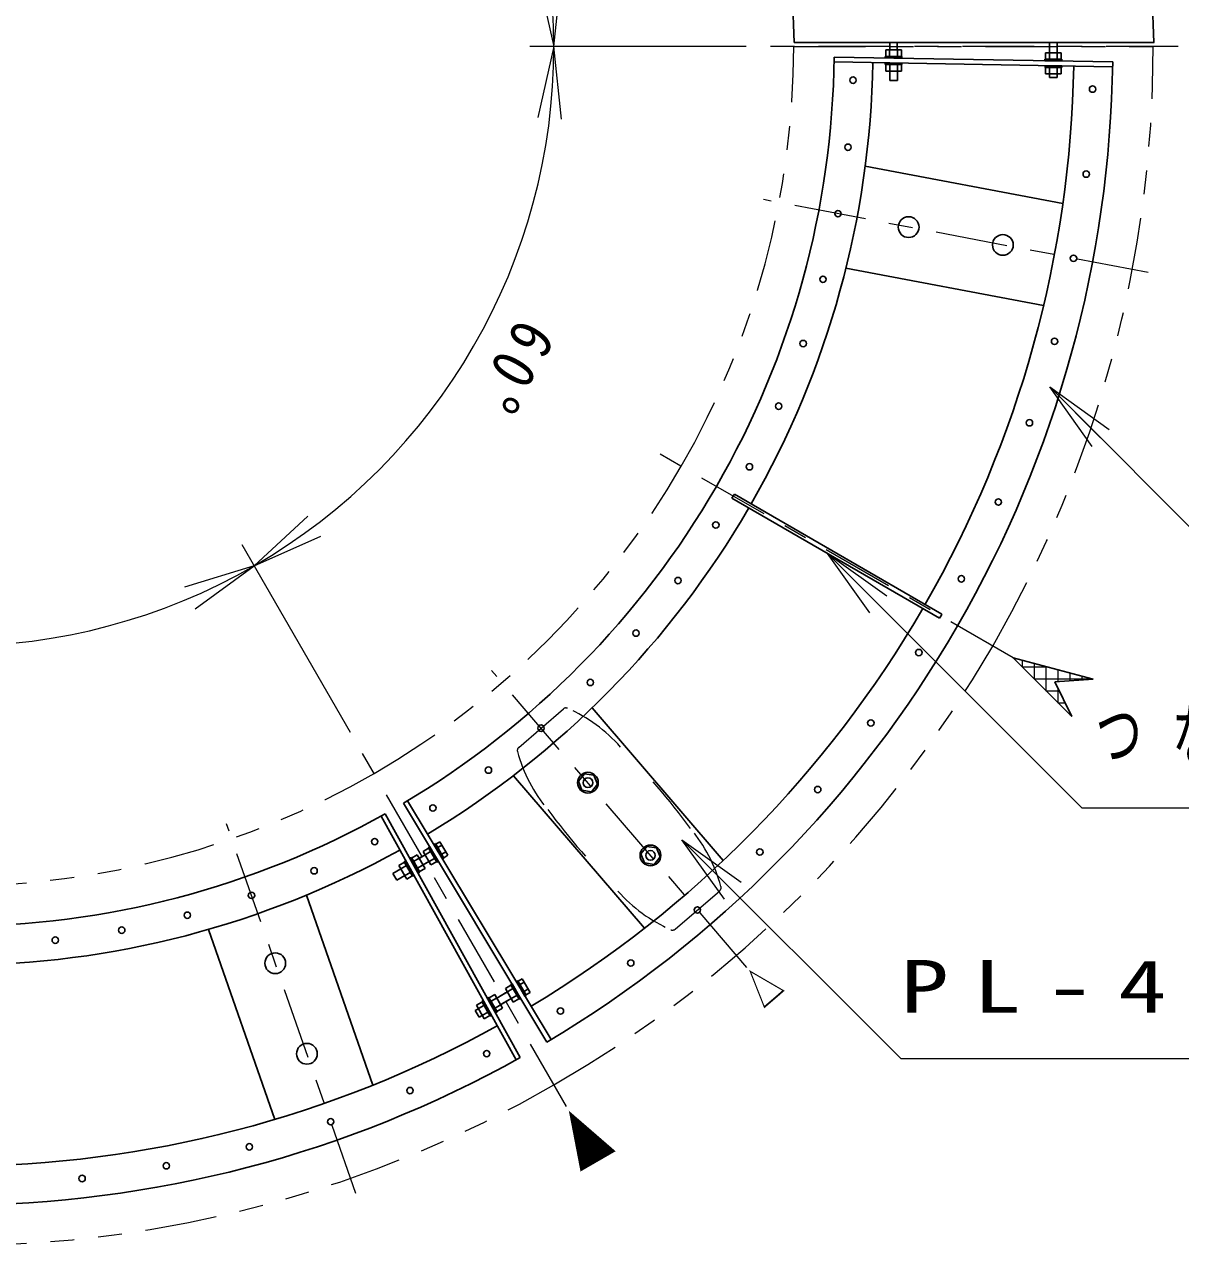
# Model space of a CAD drawing. Units: millimetres on the paper, scale 1:20. Extents: x -365 to 0, y -26 to 257.
# Drawn here: x -264.3 to -216.1, y 116.1 to 167 of the extents above; entities that cross this region are included whole.
import ezdxf
from ezdxf.enums import TextEntityAlignment as Align

# ---------------------------------------------------------------- set-up
doc = ezdxf.new("R2010")
doc.units = ezdxf.units.MM
for name, pattern in [('USER1', [4.5, 2.5, -2]), ('USER2', [6, 3, -1, 1, -1]), ('USER3', [8, 3, -1, 1, -1, 1, -1])]:
    doc.linetypes.add(name, pattern=pattern)
doc.layers.add('LY_1', color=7, linetype='Continuous', lineweight=25)
doc.styles.add('ＭＳ ゴシック', font='')
doc.styles.get('ＭＳ ゴシック').set_extended_font_data('MS Gothic')

# ---------------------------------------------------------------- blocks, each defined once
blk = doc.blocks.new('open_arrow')
at = {"color": 0, "linetype": 'Continuous', "lineweight": -2}
blk.add_lwpolyline([(7.5, 1.25), (0, 0), (7.5, -1.25)], dxfattribs=at)

msp = doc.modelspace()

# ---------------------------------------------------------------- linework, layer by layer
at = {"layer": 'LY_1'}
for p, q in [((-217.163, 166.293), (-217.29, 169.691)), ((-232.173, 166.293), (-232.258, 168.569)), ((-217.162, 166.293), (-232.173, 166.293)), ((-228.186, 165.981), (-228.186, 166.297)), ((-227.869, 165.981), (-227.869, 166.297)), ((-221.52, 165.865), (-221.52, 166.295)), ((-221.203, 165.865), (-221.203, 166.295)), ((-230.504, 165.683), (-218.885, 165.481)), ((-228.377, 165.648), (-228.377, 165.714)), ((-228.377, 165.714), (-227.677, 165.714)), ((-228.377, 165.648), (-227.677, 165.648)), ((-228.354, 165.714), (-228.354, 165.981)), ((-228.354, 165.981), (-227.701, 165.981)), ((-228.191, 165.714), (-228.191, 165.981)), ((-227.864, 165.714), (-227.864, 165.981)), ((-227.701, 165.714), (-227.701, 165.981)), ((-227.677, 165.648), (-227.677, 165.714)), ((-221.712, 165.598), (-221.012, 165.598)), ((-221.712, 165.532), (-221.712, 165.598)), ((-221.712, 165.532), (-221.012, 165.532)), ((-221.688, 165.865), (-221.035, 165.865)), ((-221.688, 165.598), (-221.688, 165.865)), ((-221.525, 165.598), (-221.525, 165.865)), ((-221.198, 165.598), (-221.198, 165.865)), ((-221.035, 165.598), (-221.035, 165.865)), ((-221.012, 165.532), (-221.012, 165.598)), ((-230.507, 165.483), (-218.888, 165.281)), ((-228.374, 165.434), (-227.674, 165.434)), ((-228.374, 165.367), (-228.374, 165.434)), ((-228.374, 165.367), (-227.674, 165.367)), ((-228.351, 165.101), (-228.351, 165.367)), ((-228.351, 165.101), (-227.697, 165.101)), ((-228.187, 165.101), (-228.187, 165.367)), ((-228.183, 164.711), (-228.183, 165.101)), ((-227.865, 164.711), (-227.865, 165.101)), ((-227.861, 165.101), (-227.861, 165.367)), ((-227.697, 165.101), (-227.697, 165.367)), ((-227.674, 165.367), (-227.674, 165.434)), ((-221.708, 165.251), (-221.708, 165.318)), ((-221.708, 165.318), (-221.008, 165.318)), ((-221.708, 165.251), (-221.008, 165.251)), ((-221.685, 164.985), (-221.685, 165.251)), ((-221.522, 164.985), (-221.522, 165.251)), ((-221.195, 164.985), (-221.195, 165.251)), ((-221.032, 164.985), (-221.032, 165.251)), ((-221.008, 165.251), (-221.008, 165.318)), ((-228.183, 164.711), (-227.865, 164.711)), ((-221.685, 164.985), (-221.032, 164.985)), ((-221.517, 164.827), (-221.517, 164.985)), ((-221.517, 164.827), (-221.2, 164.827)), ((-221.2, 164.827), (-221.2, 164.985)), ((-220.962, 159.581), (-229.206, 161.141)), ((-221.767, 155.323), (-230.012, 156.883)), ((-226.105, 142.286), (-234.765, 147.286)), ((-226.005, 142.459), (-234.665, 147.459)), ((-223.036, 140.63), (-219.703, 139.736)), ((-223.036, 140.63), (-220.596, 138.189)), ((-219.703, 139.736), (-221.304, 139.63)), ((-220.596, 138.189), (-221.304, 139.63)), ((-235.126, 132.184), (-240.6, 138.544)), ((-238.411, 129.358), (-243.884, 135.718)), ((-240.921, 135.801), (-241.173, 135.485)), ((-241.025, 135.109), (-241.173, 135.485)), ((-240.521, 135.741), (-240.921, 135.801)), ((-240.374, 135.364), (-240.521, 135.741)), ((-240.626, 135.049), (-241.025, 135.109)), ((-240.374, 135.364), (-240.626, 135.049)), ((-248.467, 134.57), (-242.483, 124.609)), ((-248.295, 134.673), (-242.311, 124.712)), ((-249.402, 134.033), (-243.769, 123.87)), ((-249.228, 134.131), (-243.594, 123.968)), ((-247.117, 132.863), (-246.944, 132.963)), ((-246.944, 132.963), (-246.617, 132.398)), ((-248.126, 132.284), (-247.895, 132.418)), ((-247.895, 132.418), (-247.568, 131.852)), ((-247.563, 132.415), (-247.837, 132.257)), ((-247.811, 132.272), (-247.537, 132.43)), ((-247.417, 132.694), (-247.647, 132.561)), ((-247.647, 132.561), (-247.321, 131.995)), ((-247.335, 132.553), (-247.566, 132.419)), ((-247.37, 132.748), (-247.428, 132.714)), ((-247.428, 132.714), (-247.078, 132.108)), ((-247.37, 132.748), (-247.02, 132.141)), ((-247.186, 132.85), (-247.129, 132.884)), ((-247.186, 132.85), (-246.836, 132.244)), ((-247.129, 132.884), (-246.779, 132.277)), ((-247.035, 132.722), (-246.862, 132.822)), ((-246.872, 132.439), (-246.699, 132.539)), ((-246.79, 132.298), (-246.617, 132.398)), ((-238.312, 132.769), (-238.564, 132.453)), ((-238.416, 132.077), (-238.564, 132.453)), ((-237.912, 132.709), (-238.312, 132.769)), ((-237.765, 132.333), (-237.912, 132.709)), ((-248.656, 131.975), (-248.425, 132.108)), ((-248.656, 131.975), (-248.329, 131.409)), ((-248.574, 131.833), (-248.343, 131.967)), ((-248.437, 132.128), (-248.379, 132.162)), ((-248.437, 132.128), (-248.087, 131.522)), ((-248.379, 132.162), (-248.029, 131.555)), ((-248.195, 132.271), (-248.138, 132.305)), ((-248.195, 132.271), (-247.845, 131.665)), ((-248.138, 132.305), (-247.788, 131.698)), ((-248.044, 132.143), (-247.813, 132.276)), ((-247.881, 131.86), (-247.65, 131.993)), ((-247.405, 132.14), (-247.678, 131.982)), ((-247.652, 131.997), (-247.379, 132.155)), ((-247.172, 132.27), (-247.402, 132.136)), ((-247.09, 132.128), (-247.321, 131.995)), ((-247.02, 132.141), (-247.078, 132.108)), ((-246.836, 132.244), (-246.779, 132.277)), ((-238.017, 132.017), (-238.416, 132.077)), ((-237.765, 132.333), (-238.017, 132.017)), ((-248.909, 131.634), (-248.572, 131.829)), ((-248.909, 131.634), (-248.751, 131.36)), ((-248.751, 131.36), (-248.413, 131.555)), ((-248.411, 131.55), (-248.18, 131.684)), ((-248.329, 131.409), (-248.098, 131.542)), ((-248.087, 131.522), (-248.029, 131.555)), ((-247.845, 131.665), (-247.788, 131.698)), ((-247.799, 131.719), (-247.568, 131.852)), ((-249.742, 122.816), (-252.513, 130.736)), ((-253.832, 121.385), (-256.603, 129.305)), ((-243.983, 126.979), (-244.214, 126.846)), ((-244.214, 126.846), (-243.887, 126.28)), ((-243.901, 126.838), (-244.132, 126.705)), ((-243.937, 127.033), (-243.995, 127)), ((-243.995, 127), (-243.645, 126.393)), ((-243.937, 127.033), (-243.587, 126.427)), ((-243.753, 127.136), (-243.695, 127.169)), ((-243.753, 127.136), (-243.403, 126.529)), ((-243.695, 127.169), (-243.345, 126.563)), ((-243.683, 127.149), (-243.51, 127.249)), ((-243.602, 127.007), (-243.429, 127.107)), ((-243.51, 127.249), (-243.184, 126.683)), ((-243.438, 126.724), (-243.265, 126.824)), ((-245.204, 126.298), (-245.147, 126.331)), ((-245.204, 126.298), (-244.854, 125.691)), ((-245.147, 126.331), (-244.797, 125.725)), ((-244.963, 126.441), (-244.905, 126.474)), ((-244.963, 126.441), (-244.613, 125.834)), ((-244.905, 126.474), (-244.555, 125.868)), ((-244.894, 126.454), (-244.663, 126.587)), ((-244.812, 126.312), (-244.581, 126.446)), ((-244.663, 126.587), (-244.336, 126.021)), ((-244.579, 126.442), (-244.207, 126.656)), ((-244.13, 126.701), (-244.502, 126.486)), ((-244.42, 126.167), (-244.048, 126.382)), ((-243.971, 126.426), (-244.343, 126.211)), ((-243.738, 126.555), (-243.969, 126.422)), ((-243.656, 126.414), (-243.887, 126.28)), ((-243.587, 126.427), (-243.645, 126.393)), ((-243.403, 126.529), (-243.345, 126.563)), ((-243.357, 126.583), (-243.184, 126.683)), ((-245.476, 125.92), (-245.34, 125.999)), ((-245.476, 125.92), (-245.317, 125.645)), ((-245.424, 126.144), (-245.193, 126.277)), ((-245.424, 126.144), (-245.097, 125.578)), ((-245.342, 126.003), (-245.111, 126.136)), ((-245.179, 125.72), (-244.948, 125.853)), ((-244.649, 126.029), (-244.418, 126.163)), ((-244.613, 125.834), (-244.555, 125.868)), ((-244.567, 125.888), (-244.336, 126.021)), ((-245.317, 125.645), (-245.181, 125.724)), ((-245.097, 125.578), (-244.866, 125.712)), ((-244.854, 125.691), (-244.797, 125.725))]:
    msp.add_line(p, q, dxfattribs=at)
at = {"layer": 'LY_1', "lineweight": 13}
for p, q in [((-234.167, 166.125), (-243.191, 166.125)), ((-219.745, 149.451), (-221.513, 151.926)), ((-221.513, 151.926), (-219.038, 150.158)), ((-221.513, 151.926), (-219.392, 149.805)), ((-250.677, 137.524), (-255.189, 145.339)), ((-229.016, 142.512), (-230.784, 144.987)), ((-230.784, 144.987), (-228.309, 143.219)), ((-230.784, 144.987), (-228.662, 142.866)), ((-222.662, 140.255), (-221.639, 140.255)), ((-222.653, 140.247), (-222.653, 140.527)), ((-222.153, 139.747), (-222.153, 140.393)), ((-221.653, 139.247), (-221.653, 140.259)), ((-221.153, 139.64), (-221.153, 140.125)), ((-222.162, 139.755), (-219.773, 139.755)), ((-220.653, 139.673), (-220.653, 139.991)), ((-220.153, 139.706), (-220.153, 139.857)), ((-221.662, 139.255), (-221.12, 139.255)), ((-221.153, 138.747), (-221.153, 139.323)), ((-221.162, 138.755), (-220.874, 138.755)), ((-220.662, 138.255), (-220.628, 138.255)), ((-220.653, 138.247), (-220.653, 138.306)), ((-235.083, 130.566), (-236.85, 133.041)), ((-236.85, 133.041), (-234.375, 131.273)), ((-236.85, 133.041), (-234.729, 130.919))]:
    msp.add_line(p, q, dxfattribs=at)
at = {"layer": 'LY_1', "linetype": 'USER2', "lineweight": 13}
for p, q in [((-216.155, 166.124), (-233.167, 166.124)), ((-217.408, 156.703), (-233.456, 159.74)), ((-223.036, 140.63), (-238.286, 149.434)), ((-234.142, 127.719), (-244.796, 140.099)), ((-241.672, 121.925), (-250.178, 136.658)), ((-250.457, 118.299), (-255.852, 133.716))]:
    msp.add_line(p, q, dxfattribs=at)
at = {"layer": 'LY_1', "linetype": 'USER3', "lineweight": 13}
msp.add_line((-232.191, 166.123), (-217.191, 166.123), dxfattribs=at)
at = {"layer": 'LY_1', "linetype": 'USER1', "lineweight": 13}
for p, q in [((-243.662, 136.897), (-241.799, 138.5)), ((-237.139, 129.317), (-235.276, 130.921))]:
    msp.add_line(p, q, dxfattribs=at)
at = {"layer": 'LY_1', "lineweight": 13}
for points in [[(-221.513, 151.926), (-214.442, 144.855), (-180.779, 144.855)], [(-230.784, 144.987), (-220.177, 134.381), (-198.171, 134.381)], [(-236.85, 133.041), (-227.728, 123.918), (-209.179, 123.918)]]:
    msp.add_lwpolyline(points, dxfattribs=at)
at = {"layer": 'LY_1'}
for centre, radius in [((-229.717, 164.72), 0.133), ((-219.724, 164.347), 0.133), ((-229.927, 161.924), 0.133), ((-219.99, 160.804), 0.133), ((-230.345, 159.151), 0.133), ((-227.397, 158.593), 0.433), ((-223.467, 157.849), 0.433), ((-220.519, 157.292), 0.133), ((-230.969, 156.417), 0.133), ((-231.796, 153.737), 0.133), ((-221.31, 153.829), 0.133), ((-232.82, 151.127), 0.133), ((-222.357, 150.434), 0.133), ((-234.037, 148.6), 0.133), ((-223.654, 147.128), 0.133), ((-235.439, 146.171), 0.133), ((-237.019, 143.854), 0.133), ((-225.196, 143.927), 0.133), ((-238.767, 141.662), 0.133), ((-226.972, 140.851), 0.133), ((-240.675, 139.606), 0.133), ((-228.973, 137.916), 0.133), ((-242.73, 137.699), 0.133), ((-244.923, 135.95), 0.133), ((-240.773, 135.425), 0.433), ((-240.773, 135.425), 0.2), ((-231.188, 135.139), 0.133), ((-247.24, 134.37), 0.133), ((-249.669, 132.968), 0.133), ((-238.164, 132.393), 0.433), ((-238.164, 132.393), 0.2), ((-233.604, 132.535), 0.133), ((-252.195, 131.751), 0.133), ((-254.806, 130.727), 0.133), ((-257.485, 129.9), 0.133), ((-236.208, 130.119), 0.133), ((-260.219, 129.276), 0.133), ((-262.992, 128.858), 0.133), ((-253.815, 127.895), 0.433), ((-238.985, 127.904), 0.133), ((-241.92, 125.903), 0.133), ((-252.494, 124.12), 0.433), ((-244.996, 124.127), 0.133), ((-248.196, 122.586), 0.133), ((-251.503, 121.288), 0.133), ((-254.897, 120.241), 0.133), ((-258.36, 119.451), 0.133), ((-261.873, 118.921), 0.133)]:
    msp.add_circle(centre, radius, dxfattribs=at)
at = {"layer": 'LY_1', "lineweight": 13}
for centre, start, end in [((-267.19, 166.124), 0, 59.9999), ((-267.189, 166.123), 300.0006, 359.9999), ((-267.19, 166.121), 240.0008, 299.9999)]:
    msp.add_arc(centre, 24.998, start, end, dxfattribs=at)
at = {"layer": 'LY_1', "linetype": 'USER3', "lineweight": 13}
for radius, start, end in [(35, 330, 0), (50, 330, 0), (35, 300, 330), (50, 300, 330), (35, 270, 300), (50, 270, 300)]:
    msp.add_arc((-267.191, 166.123), radius, start, end, dxfattribs=at)
at = {"layer": 'LY_1'}
for radius, start, end in [(36.69, 330, 359.3141), (38.31, 330.1496, 359.0018), (46.69, 330.1227, 359.0018), (48.31, 330, 359.2389), (36.69, 300.6859, 330), (37.5, 329.8472, 330.1495), (38.31, 300.9982, 329.8504), (46.69, 300.9982, 329.8773), (47.5, 329.8794, 330.1206), (48.31, 300.7611, 330), (36.69, 270, 299.3141), (38.31, 270.1496, 299.0018), (46.69, 270.1227, 299.0018), (48.31, 270, 299.2389)]:
    msp.add_arc((-267.191, 166.123), radius, start, end, dxfattribs=at)
at = {"layer": 'LY_1', "linetype": 'USER1', "lineweight": 13}
for centre, radius, start, end in [((-241.69, 138.374), 0.167, 66.2438, 130.7143), ((-244.182, 132.711), 6.354, 41.3907, 66.2438), ((-243.553, 136.77), 0.167, 130.7143, 195.1848), ((-237.582, 138.391), 6.354, 195.1848, 220.0379), ((-260.654, 115.677), 30.033, 36.4338, 44.9948), ((-218.284, 152.14), 30.033, 216.4338, 224.9948), ((-241.356, 129.426), 6.354, 15.1847, 40.0379), ((-234.755, 135.107), 6.354, 221.3907, 246.2439), ((-235.385, 131.047), 0.167, 310.7143, 15.1847), ((-237.248, 129.443), 0.167, 246.2439, 310.7143)]:
    msp.add_arc(centre, radius, start, end, dxfattribs=at)

# ---------------------------------------------------------------- block references
at = {"layer": 'LY_1', "lineweight": 13, "xscale": 0.4, "yscale": 0.4}
for p, rotation in [((-242.192, 166.124), 93.4), ((-242.191, 166.123), 266.6), ((-254.69, 144.474), 33.4), ((-254.691, 144.472), 206.6)]:
    msp.add_blockref('open_arrow', p, dxfattribs=dict(at, rotation=rotation))

# ---------------------------------------------------------------- texts
at = {"layer": 'LY_1', "style": 'ＭＳ ゴシック', "width": 0.6}
for s, height, rotation, p in [('▽', 1.466, 220.7, (-233.49, 126.961)), ('▼', 2.199, 210, (-240.923, 120.624))]:
    msp.add_text(s, height=height, rotation=rotation, dxfattribs=at).set_placement(p, align=Align.MIDDLE_CENTER)
at = {"layer": 'LY_1', "insert": (-244.674, 153.123), "char_height": 1.833, "attachment_point": 8, "rotation": 240, "style": 'ＭＳ ゴシック'}
msp.add_mtext('\\T1.33;\\W0.9;60°', dxfattribs=at)
at = {"layer": 'LY_1', "char_height": 2.199, "attachment_point": 4, "style": 'ＭＳ ゴシック'}
for s, insert in [('\\T1.64;\\W0.65;つなぎＰＬ－６', (-219.608, 137.381)), ('\\T1.5;\\W1.35;PL-4.5', (-227.741, 126.918))]:
    msp.add_mtext(s, dxfattribs=dict(at, insert=insert))

doc.saveas('drawing.dxf')
